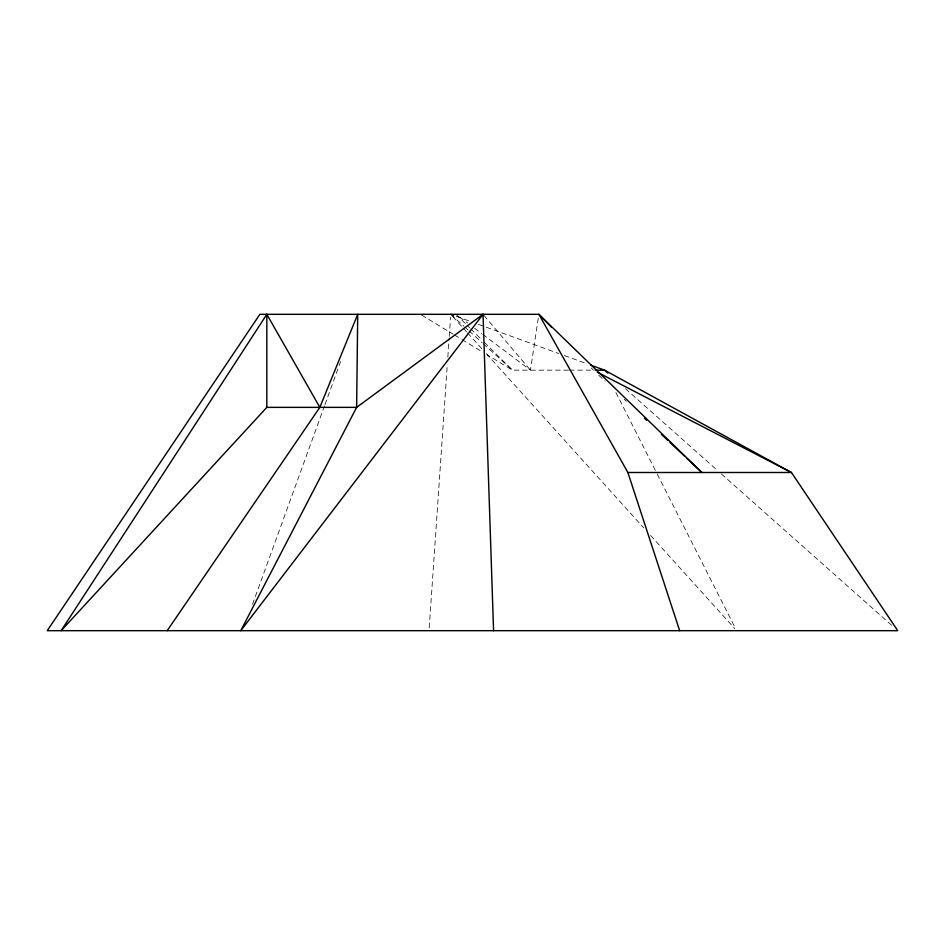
<?xml version="1.0" encoding="UTF-8"?>
<svg xmlns="http://www.w3.org/2000/svg" width="945" height="945" viewBox="0 0 945 945"><rect width="100%" height="100%" fill="white"/><g stroke="black" fill="none" stroke-linecap="round" stroke-linejoin="round"><path stroke-width="0.71" stroke-dasharray="4.72 3.54" d="M429.231 627.728L447.328 364.357M447.835 356.997L449.147 337.861M449.253 336.396L450.564 317.272M482.777 334.388L530.452 370.156L538.863 314.319M252.504 604.316L324.501 405.901M324.997 404.507L340.602 361.498M568.5 370.156L512.473 370.156L487.242 354.859M569.481 370.156L594.334 370.156M456.305 316.339L470.161 321.371M478.477 324.383L558.838 353.548M564.378 355.568L586.55 363.612M421.647 315.087L453.175 334.211M454.439 334.967L460.747 338.794M462.01 339.562L482.198 351.8M459.518 316.941L467.657 323.048M474.638 328.281L481.607 333.514M625.507 388.761L716.983 470.055M721.401 473.965L892.234 625.779M450.765 314.319L463.759 326.072M464.845 327.053L468.082 329.994M469.169 330.974L482.163 342.728M483.249 343.708L512.473 370.156L483.202 341.204M598.705 375.165L605.083 381.189M624.232 399.251L626.358 401.259M456.033 314.319L469.618 327.761M470.657 328.801L482.163 340.165M591.334 368.042L593.389 370.156M452.749 316.516L462.637 327.454M463.629 328.553L466.594 331.837M467.586 332.935L482.422 349.355M486.38 353.737L643.651 527.783M650.573 535.437L734.655 628.484M483.982 315.441L530.452 370.156M615.904 392.518L656.586 472.783M657.259 474.095L735.293 628.047"/><path stroke-width="1.42" d="M167.182 630.681L319.835 407.366L357.718 314.319L356.631 407.366L240.762 630.681L483.037 314.319L493.573 630.681M266.833 314.319L61.153 630.681L266.833 407.366L266.833 314.319L319.835 407.366M483.037 314.319L356.631 407.366L266.833 407.366M595.799 370.156L604.564 370.156L791.437 472.5L897.75 630.681L47.25 630.681L259.875 314.319L538.863 314.319L701.875 472.5L686.98 458.455M551.207 326.97L538.863 314.319L627.87 472.5L791.437 472.5L597.323 372.188M450.765 314.319L453.541 315.335M590.708 365.124L604.564 370.156L607.871 373.086M644.443 418.316L646.569 420.324M661.453 434.369L667.832 440.394M669.97 442.402L684.853 456.447M627.87 472.5L679.668 630.681"/></g></svg>
